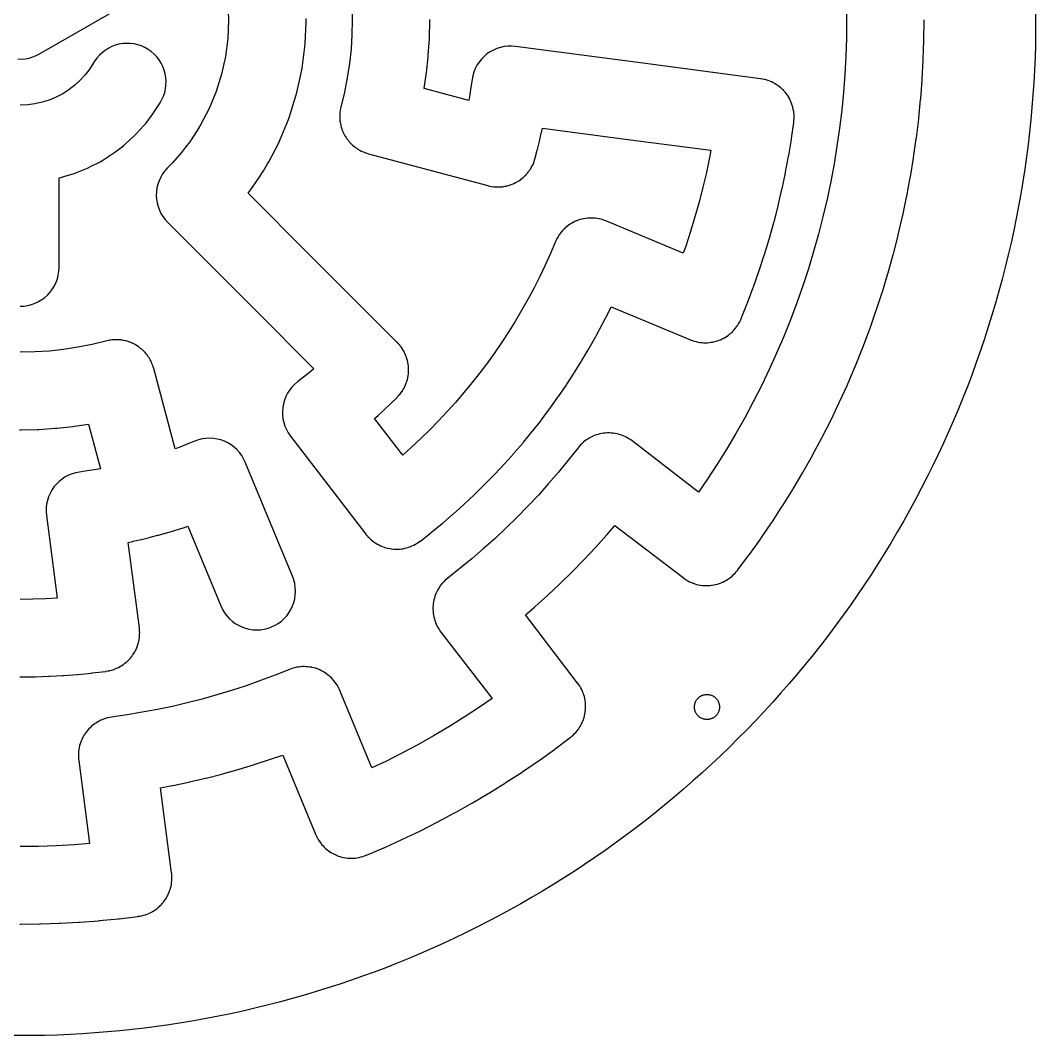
# Model space of a CAD drawing. Header units: millimetres. Extents: x -138 to 138, y -138 to 138.
# Drawn here: x 0 to 137.6, y -137.6 to 0 of the extents above; entities that cross this region are included whole.
import ezdxf

# ---------------------------------------------------------------- set-up
doc = ezdxf.new("R2010")
doc.units = ezdxf.units.MM
doc.layers.add('CUT', color=1, linetype='Continuous')

msp = doc.modelspace()

# ---------------------------------------------------------------- linework, layer by layer
at = {"layer": 'CUT'}
for points in [[(-0.34, -5.24), (0.17, -5.25), (0.69, -5.21), (1.19, -5.11), (1.69, -4.97), (2.17, -4.78), (2.62, -4.55), (17.12, 3.82)], [(137.56, 1.69), (137.57, 0), (137.56, -1.69), (137.56, -1.69), (137.53, -3.38), (137.48, -5.06), (137.41, -6.75), (137.31, -8.44), (137.2, -10.12), (137.07, -11.8), (136.91, -13.48), (136.74, -15.16), (136.54, -16.84), (136.32, -18.51), (136.08, -20.19), (135.83, -21.85), (135.55, -23.52), (135.25, -25.18), (134.93, -26.84), (134.59, -28.49), (134.23, -30.14), (133.85, -31.79), (133.45, -33.43), (133.03, -35.06), (132.59, -36.69), (132.13, -38.32), (131.65, -39.94), (131.15, -41.55), (130.63, -43.15), (130.09, -44.75), (129.53, -46.35), (128.95, -47.93), (128.36, -49.51), (127.74, -51.08), (127.1, -52.65), (126.45, -54.2), (125.77, -55.75), (125.08, -57.29), (124.37, -58.82), (123.63, -60.34), (122.88, -61.85), (122.12, -63.36), (121.33, -64.85), (120.52, -66.34), (119.7, -67.81), (118.86, -69.27), (118, -70.73), (117.12, -72.17), (116.23, -73.6), (115.32, -75.02), (114.39, -76.43), (113.44, -77.83), (112.48, -79.22), (111.5, -80.59), (110.5, -81.95), (109.49, -83.3), (108.46, -84.64), (107.41, -85.96), (106.35, -87.28), (105.27, -88.57), (104.17, -89.86), (103.06, -91.13), (101.94, -92.39), (100.79, -93.63), (99.64, -94.86), (98.47, -96.08), (97.28, -97.28), (96.08, -98.47), (94.86, -99.64), (93.63, -100.79), (92.39, -101.94), (91.13, -103.06), (89.86, -104.17), (88.57, -105.27), (87.28, -106.35), (85.96, -107.41), (84.64, -108.46), (83.3, -109.49), (81.95, -110.5), (80.59, -111.5), (79.22, -112.48), (77.83, -113.44), (76.43, -114.39), (75.02, -115.32), (73.6, -116.23), (72.17, -117.12), (70.73, -118), (69.27, -118.86), (67.81, -119.7), (66.34, -120.52), (64.85, -121.33), (63.36, -122.12), (61.85, -122.88), (60.34, -123.63), (58.82, -124.37), (57.29, -125.08), (55.75, -125.77), (54.2, -126.45), (52.65, -127.1), (51.08, -127.74), (49.51, -128.36), (47.93, -128.95), (46.35, -129.53), (44.75, -130.09), (43.15, -130.63), (41.55, -131.15), (39.94, -131.65), (38.32, -132.13), (36.69, -132.59), (35.06, -133.03), (33.43, -133.45), (31.79, -133.85), (30.14, -134.23), (28.49, -134.59), (26.84, -134.93), (25.18, -135.25), (23.52, -135.55), (21.85, -135.83), (20.19, -136.08), (18.51, -136.32), (16.84, -136.54), (15.16, -136.74), (13.48, -136.91), (11.8, -137.07), (10.12, -137.2), (8.44, -137.31), (6.75, -137.41), (5.06, -137.48), (3.38, -137.53), (1.69, -137.56), (0, -137.57), (-1.69, -137.56)], [(111.93, 2.44), (111.95, 0), (111.93, -2.44), (111.85, -4.88), (111.71, -7.32), (111.53, -9.76), (111.29, -12.19), (110.99, -14.61), (110.65, -17.03), (110.25, -19.44), (109.8, -21.84), (109.3, -24.23), (108.74, -26.61), (108.14, -28.98), (107.48, -31.33), (106.77, -33.66), (106.01, -35.99), (105.2, -38.29), (104.34, -40.58), (103.43, -42.84), (102.47, -45.09), (101.46, -47.31), (100.41, -49.52), (99.3, -51.69), (98.15, -53.85), (96.95, -55.98), (95.71, -58.08), (94.42, -60.15), (93.08, -62.2), (91.91, -63.91), (82.9, -56.99), (82.71, -56.86), (82.52, -56.73), (82.5, -56.71), (82.47, -56.7), (82.27, -56.59), (82.07, -56.47), (82.05, -56.46), (82.02, -56.45), (81.81, -56.36), (81.6, -56.26), (81.58, -56.25), (81.55, -56.24), (81.33, -56.17), (81.11, -56.1), (81.09, -56.09), (81.06, -56.08), (80.83, -56.04), (80.61, -55.99), (80.58, -55.98), (80.55, -55.98), (80.33, -55.95), (80.1, -55.92), (80.07, -55.92), (80.04, -55.92), (79.81, -55.91), (79.58, -55.91), (79.56, -55.91), (79.53, -55.91), (79.3, -55.93), (79.07, -55.94), (79.04, -55.95), (79.01, -55.95), (78.79, -55.99), (78.56, -56.03), (78.54, -56.04), (78.51, -56.04), (78.29, -56.11), (78.07, -56.17), (78.04, -56.18), (78.01, -56.18), (77.8, -56.27), (77.59, -56.35), (77.56, -56.36), (77.53, -56.37), (77.33, -56.48), (77.12, -56.58), (77.1, -56.6), (77.07, -56.61), (76.88, -56.73), (76.69, -56.85), (76.67, -56.87), (76.64, -56.89), (76.46, -57.03), (76.28, -57.17), (76.26, -57.19), (76.24, -57.21), (76.07, -57.37), (75.91, -57.53), (75.89, -57.55), (75.87, -57.57), (75.72, -57.74), (75.57, -57.91), (74.25, -59.59), (72.93, -61.2), (71.58, -62.78), (70.2, -64.32), (68.78, -65.84), (67.32, -67.32), (65.84, -68.78), (64.32, -70.2), (62.78, -71.58), (61.2, -72.93), (59.59, -74.25), (57.91, -75.57), (57.74, -75.72), (57.57, -75.87), (57.55, -75.89), (57.53, -75.91), (57.37, -76.07), (57.21, -76.24), (57.19, -76.26), (57.17, -76.28), (57.03, -76.46), (56.89, -76.64), (56.87, -76.67), (56.85, -76.69), (56.73, -76.88), (56.61, -77.07), (56.6, -77.1), (56.58, -77.12), (56.48, -77.33), (56.37, -77.53), (56.36, -77.56), (56.35, -77.59), (56.27, -77.8), (56.18, -78.01), (56.18, -78.04), (56.17, -78.07), (56.11, -78.29), (56.04, -78.51), (56.04, -78.54), (56.03, -78.56), (55.99, -78.79), (55.95, -79.01), (55.95, -79.04), (55.94, -79.07), (55.93, -79.3), (55.91, -79.53), (55.91, -79.56), (55.91, -79.58), (55.91, -79.81), (55.92, -80.04), (55.92, -80.07), (55.92, -80.1), (55.95, -80.33), (55.98, -80.55), (55.98, -80.58), (55.99, -80.61), (56.04, -80.83), (56.08, -81.06), (56.09, -81.09), (56.1, -81.11), (56.17, -81.33), (56.24, -81.55), (56.25, -81.58), (56.26, -81.6), (56.36, -81.81), (56.45, -82.02), (56.46, -82.05), (56.47, -82.07), (56.59, -82.27), (56.7, -82.47), (56.71, -82.5), (56.73, -82.52), (56.86, -82.71), (56.99, -82.9), (63.91, -91.91), (62.2, -93.08), (60.15, -94.42), (58.08, -95.71), (55.98, -96.95), (53.85, -98.15), (51.69, -99.3), (49.52, -100.41), (47.64, -101.3), (43.29, -90.8), (43.2, -90.6), (43.1, -90.39), (43.09, -90.36), (43.07, -90.34), (42.96, -90.14), (42.84, -89.94), (42.82, -89.92), (42.81, -89.9), (42.67, -89.71), (42.54, -89.53), (42.52, -89.5), (42.5, -89.48), (42.35, -89.31), (42.2, -89.14), (42.18, -89.12), (42.16, -89.1), (41.99, -88.95), (41.82, -88.79), (41.8, -88.77), (41.77, -88.75), (41.59, -88.62), (41.41, -88.48), (41.38, -88.46), (41.36, -88.45), (41.16, -88.33), (40.97, -88.21), (40.94, -88.2), (40.92, -88.18), (40.71, -88.08), (40.51, -87.98), (40.48, -87.97), (40.45, -87.96), (40.24, -87.88), (40.02, -87.8), (39.99, -87.8), (39.97, -87.79), (39.75, -87.73), (39.52, -87.67), (39.5, -87.67), (39.47, -87.66), (39.24, -87.63), (39.02, -87.59), (38.99, -87.59), (38.96, -87.59), (38.73, -87.58), (38.5, -87.56), (38.47, -87.56), (38.44, -87.56), (38.22, -87.57), (37.99, -87.58), (37.96, -87.59), (37.93, -87.59), (37.7, -87.62), (37.48, -87.65), (37.45, -87.66), (37.42, -87.66), (37.2, -87.72), (36.97, -87.77), (36.95, -87.78), (36.92, -87.79), (36.7, -87.87), (36.49, -87.94), (34.51, -88.74), (32.56, -89.47), (30.6, -90.16), (28.63, -90.8), (26.64, -91.41), (24.64, -91.96), (22.63, -92.48), (20.61, -92.95), (18.57, -93.38), (16.53, -93.76), (14.48, -94.1), (12.37, -94.4), (12.15, -94.45), (11.92, -94.49), (11.89, -94.49), (11.86, -94.5), (11.65, -94.57), (11.42, -94.63), (11.4, -94.64), (11.37, -94.65), (11.16, -94.73), (10.95, -94.82), (10.92, -94.83), (10.89, -94.84), (10.69, -94.95), (10.49, -95.05), (10.46, -95.07), (10.44, -95.08), (10.25, -95.21), (10.05, -95.33), (10.03, -95.35), (10.01, -95.37), (9.83, -95.51), (9.65, -95.65), (9.63, -95.67), (9.61, -95.69), (9.45, -95.85), (9.28, -96.01), (9.26, -96.03), (9.24, -96.05), (9.1, -96.23), (8.95, -96.4), (8.93, -96.43), (8.91, -96.45), (8.78, -96.64), (8.65, -96.83), (8.64, -96.85), (8.62, -96.88), (8.52, -97.08), (8.4, -97.28), (8.39, -97.3), (8.38, -97.33), (8.29, -97.54), (8.2, -97.75), (8.19, -97.78), (8.18, -97.8), (8.11, -98.02), (8.04, -98.24), (8.04, -98.27), (8.03, -98.3), (7.98, -98.52), (7.93, -98.74), (7.93, -98.77), (7.92, -98.8), (7.9, -99.03), (7.87, -99.26), (7.87, -99.28), (7.87, -99.31), (7.87, -99.54), (7.87, -99.77), (7.87, -99.8), (7.87, -99.83), (7.89, -100.06), (7.91, -100.28), (9.39, -111.55), (7.32, -111.71), (4.88, -111.85), (2.44, -111.93), (0, -111.95)], [(28.12, 2.46), (28.23, 0), (28.12, -2.46), (27.8, -4.9), (27.27, -7.31), (26.53, -9.66), (25.59, -11.93), (24.42, -14.18), (23.98, -14.91), (23.48, -15.69), (22.95, -16.45), (22.4, -17.19), (21.83, -17.91), (21.23, -18.62), (20.61, -19.3), (19.91, -20.03), (19.57, -20.41), (19.27, -20.82), (19.02, -21.27), (18.8, -21.73), (18.64, -22.21), (18.52, -22.71), (18.45, -23.21), (18.43, -23.72), (18.46, -24.23), (18.54, -24.73), (18.66, -25.23), (18.84, -25.71), (19.06, -26.17), (19.32, -26.6), (19.62, -27.01), (19.97, -27.39), (31.81, -39.23), (39.77, -47.2), (39.16, -47.71), (38.37, -48.35), (37.54, -48.99), (37.15, -49.33), (36.8, -49.7), (36.48, -50.1), (36.21, -50.54), (35.98, -50.99), (35.79, -51.47), (35.65, -51.96), (35.56, -52.47), (35.52, -52.98), (35.53, -53.49), (35.59, -54), (35.7, -54.5), (35.86, -54.99), (36.06, -55.46), (36.31, -55.91), (36.61, -56.33), (46.8, -69.61), (46.82, -69.63), (46.83, -69.66), (46.98, -69.83), (47.13, -70.01), (47.15, -70.02), (47.17, -70.05), (47.34, -70.2), (47.5, -70.36), (47.52, -70.38), (47.54, -70.4), (47.73, -70.54), (47.9, -70.68), (47.93, -70.7), (47.95, -70.72), (48.15, -70.84), (48.34, -70.96), (48.36, -70.98), (48.39, -70.99), (48.59, -71.09), (48.8, -71.2), (48.82, -71.21), (48.85, -71.22), (49.06, -71.3), (49.28, -71.39), (49.3, -71.4), (49.33, -71.41), (49.55, -71.47), (49.77, -71.53), (49.8, -71.53), (49.83, -71.54), (50.05, -71.58), (50.28, -71.62), (50.31, -71.62), (50.33, -71.63), (50.56, -71.64), (50.79, -71.66), (50.82, -71.66), (50.85, -71.66), (51.08, -71.66), (51.31, -71.65), (51.33, -71.65), (51.36, -71.65), (51.59, -71.62), (51.82, -71.6), (51.85, -71.59), (51.87, -71.59), (52.1, -71.54), (52.32, -71.49), (52.35, -71.48), (52.38, -71.47), (52.59, -71.4), (52.81, -71.33), (52.84, -71.32), (52.87, -71.31), (53.07, -71.22), (53.28, -71.12), (53.31, -71.11), (53.34, -71.1), (53.54, -70.99), (53.74, -70.87), (53.76, -70.86), (53.78, -70.84), (53.97, -70.71), (54.16, -70.58), (54.18, -70.56), (54.2, -70.55), (55.64, -69.42), (55.73, -69.35), (57.14, -68.19), (57.23, -68.11), (58.62, -66.93), (58.7, -66.85), (60.06, -65.63), (60.15, -65.55), (61.48, -64.31), (61.56, -64.23), (62.87, -62.95), (62.95, -62.87), (64.23, -61.56), (64.31, -61.48), (65.55, -60.15), (65.63, -60.06), (66.85, -58.7), (66.93, -58.62), (68.11, -57.23), (68.19, -57.14), (69.35, -55.73), (69.42, -55.64), (70.55, -54.2), (70.58, -54.16), (70.62, -54.11), (71.71, -52.65), (71.78, -52.56), (72.84, -51.08), (72.91, -50.98), (73.94, -49.47), (74, -49.38), (75, -47.85), (75.06, -47.75), (76.03, -46.2), (76.09, -46.1), (77.02, -44.53), (77.07, -44.43), (77.97, -42.84), (78.03, -42.74), (78.89, -41.13), (78.94, -41.03), (79.77, -39.4), (79.82, -39.3), (80.04, -38.84), (90.8, -43.29), (90.83, -43.3), (90.86, -43.32), (91.07, -43.39), (91.29, -43.47), (91.32, -43.47), (91.34, -43.48), (91.57, -43.54), (91.79, -43.59), (91.82, -43.6), (91.84, -43.6), (92.07, -43.64), (92.3, -43.67), (92.33, -43.67), (92.35, -43.67), (92.58, -43.68), (92.81, -43.69), (92.84, -43.69), (92.87, -43.69), (93.1, -43.68), (93.33, -43.67), (93.35, -43.66), (93.38, -43.66), (93.61, -43.63), (93.84, -43.59), (93.86, -43.59), (93.89, -43.58), (94.11, -43.52), (94.34, -43.47), (94.36, -43.46), (94.39, -43.45), (94.61, -43.37), (94.82, -43.29), (94.85, -43.28), (94.87, -43.27), (95.08, -43.17), (95.29, -43.07), (95.31, -43.06), (95.34, -43.05), (95.53, -42.93), (95.73, -42.81), (95.75, -42.79), (95.78, -42.78), (95.96, -42.64), (96.14, -42.5), (96.16, -42.48), (96.19, -42.47), (96.35, -42.31), (96.52, -42.16), (96.54, -42.14), (96.56, -42.12), (96.72, -41.94), (96.87, -41.77), (96.89, -41.75), (96.91, -41.73), (97.04, -41.54), (97.18, -41.36), (97.19, -41.34), (97.21, -41.31), (97.32, -41.12), (97.44, -40.92), (97.45, -40.89), (97.47, -40.87), (97.56, -40.66), (97.66, -40.45), (97.67, -40.43), (97.68, -40.4), (98.5, -38.37), (98.54, -38.26), (99.31, -36.21), (99.35, -36.1), (100.08, -34.03), (100.12, -33.92), (100.8, -31.84), (100.83, -31.73), (101.47, -29.64), (101.5, -29.53), (102.09, -27.41), (102.12, -27.3), (102.67, -25.18), (102.69, -25.07), (103.19, -22.94), (103.22, -22.82), (103.67, -20.68), (103.69, -20.57), (104.09, -18.41), (104.11, -18.3), (104.47, -16.14), (104.49, -16.02), (104.8, -13.85), (104.8, -13.83), (104.8, -13.8), (104.82, -13.57), (104.84, -13.34), (104.84, -13.31), (104.85, -13.28), (104.84, -13.06), (104.84, -12.83), (104.84, -12.8), (104.84, -12.77), (104.81, -12.54), (104.79, -12.31), (104.78, -12.29), (104.78, -12.26), (104.73, -12.03), (104.69, -11.81), (104.68, -11.78), (104.67, -11.75), (104.6, -11.54), (104.53, -11.32), (104.52, -11.29), (104.51, -11.26), (104.42, -11.05), (104.33, -10.84), (104.32, -10.82), (104.31, -10.79), (104.2, -10.59), (104.09, -10.39), (104.07, -10.37), (104.06, -10.34), (103.93, -10.15), (103.8, -9.96), (103.78, -9.94), (103.76, -9.92), (103.62, -9.74), (103.47, -9.57), (103.45, -9.55), (103.43, -9.52), (103.27, -9.36), (103.1, -9.2), (103.08, -9.19), (103.06, -9.17), (102.88, -9.02), (102.7, -8.88), (102.68, -8.86), (102.66, -8.85), (102.47, -8.72), (102.27, -8.59), (102.25, -8.58), (102.22, -8.57), (102.02, -8.46), (101.82, -8.35), (101.79, -8.34), (101.77, -8.33), (101.55, -8.25), (101.34, -8.16), (101.31, -8.15), (101.29, -8.14), (101.07, -8.08), (100.85, -8.01), (100.82, -8.01), (100.79, -8), (100.57, -7.96), (100.34, -7.92), (100.31, -7.91), (100.28, -7.91), (83.68, -5.72), (67.08, -3.54), (66.57, -3.49), (66.06, -3.5), (65.55, -3.56), (65.05, -3.67), (64.56, -3.82), (64.09, -4.03), (63.64, -4.27), (63.22, -4.56), (62.83, -4.89), (62.47, -5.26), (62.15, -5.66), (61.87, -6.09), (61.63, -6.54), (61.44, -7.02), (61.3, -7.51), (61.2, -8.01), (61.05, -9.06), (60.9, -10.05), (60.76, -10.85), (54.7, -9.22), (54.99, -7.35), (55.02, -7.13), (55.26, -4.95), (55.28, -4.72), (55.42, -2.53), (55.43, -2.31), (55.48, -0.11), (55.48, 0.11)], [(44.94, 1.96), (44.98, 0), (44.94, -1.96), (44.81, -3.92), (44.59, -5.87), (44.29, -7.81), (43.91, -9.74), (43.42, -11.75), (43.38, -11.95), (43.34, -12.15), (43.33, -12.2), (43.32, -12.26), (43.3, -12.46), (43.28, -12.66), (43.28, -12.71), (43.27, -12.77), (43.27, -12.97), (43.27, -13.17), (43.28, -13.23), (43.28, -13.29), (43.3, -13.49), (43.31, -13.69), (43.32, -13.74), (43.33, -13.8), (43.37, -14), (43.41, -14.19), (43.42, -14.25), (43.43, -14.3), (43.49, -14.5), (43.55, -14.69), (43.57, -14.74), (43.58, -14.8), (43.66, -14.98), (43.74, -15.17), (43.76, -15.22), (43.78, -15.27), (43.88, -15.45), (43.97, -15.63), (44, -15.67), (44.03, -15.72), (44.14, -15.89), (44.25, -16.06), (44.29, -16.1), (44.32, -16.15), (44.45, -16.3), (44.57, -16.46), (44.61, -16.5), (44.65, -16.55), (44.79, -16.69), (44.93, -16.83), (44.97, -16.87), (45.01, -16.91), (45.17, -17.04), (45.32, -17.17), (45.37, -17.2), (45.41, -17.23), (45.58, -17.34), (45.75, -17.46), (45.8, -17.49), (45.84, -17.52), (46.02, -17.61), (46.2, -17.71), (46.25, -17.73), (46.3, -17.76), (46.48, -17.83), (46.67, -17.91), (46.72, -17.93), (46.78, -17.95), (46.97, -18.01), (47.16, -18.07), (63.33, -22.4), (63.35, -22.41), (63.37, -22.42), (63.6, -22.46), (63.84, -22.51), (63.86, -22.52), (63.88, -22.52), (64.11, -22.55), (64.35, -22.57), (64.37, -22.57), (64.39, -22.58), (64.63, -22.58), (64.86, -22.58), (64.88, -22.58), (64.91, -22.58), (65.14, -22.56), (65.38, -22.54), (65.4, -22.54), (65.42, -22.53), (65.65, -22.49), (65.88, -22.45), (65.9, -22.44), (65.92, -22.44), (66.15, -22.37), (66.38, -22.31), (66.4, -22.3), (66.42, -22.29), (66.64, -22.2), (66.86, -22.12), (66.88, -22.11), (66.9, -22.1), (67.11, -21.99), (67.32, -21.88), (67.33, -21.87), (67.35, -21.86), (67.55, -21.73), (67.75, -21.6), (67.77, -21.59), (67.78, -21.58), (67.97, -21.43), (68.15, -21.28), (68.17, -21.27), (68.18, -21.25), (68.35, -21.09), (68.52, -20.92), (68.54, -20.91), (68.55, -20.89), (68.7, -20.71), (68.86, -20.53), (68.87, -20.51), (68.88, -20.5), (69.01, -20.3), (69.15, -20.11), (69.16, -20.09), (69.17, -20.07), (69.28, -19.86), (69.4, -19.66), (69.41, -19.64), (69.42, -19.62), (69.51, -19.4), (69.6, -19.18), (69.61, -19.16), (69.62, -19.14), (69.69, -18.92), (69.76, -18.69), (69.77, -18.67), (69.77, -18.65), (70.05, -17.59), (70.07, -17.51), (70.33, -16.44), (70.35, -16.36), (70.59, -15.29), (70.6, -15.21), (70.73, -14.61), (82.31, -16.13), (93.56, -17.61), (93.38, -18.57), (92.95, -20.61), (92.48, -22.63), (91.96, -24.64), (91.41, -26.64), (90.8, -28.63), (90.16, -30.6), (89.83, -31.53), (79.35, -27.19), (79.14, -27.11), (78.92, -27.03), (78.89, -27.02), (78.87, -27.01), (78.65, -26.96), (78.42, -26.9), (78.4, -26.89), (78.37, -26.89), (78.14, -26.85), (77.91, -26.82), (77.89, -26.82), (77.86, -26.81), (77.63, -26.8), (77.4, -26.79), (77.37, -26.79), (77.34, -26.79), (77.11, -26.8), (76.89, -26.81), (76.86, -26.81), (76.83, -26.81), (76.6, -26.85), (76.38, -26.88), (76.35, -26.88), (76.32, -26.89), (76.1, -26.94), (75.87, -27), (75.85, -27.01), (75.82, -27.01), (75.6, -27.09), (75.39, -27.16), (75.36, -27.18), (75.33, -27.19), (75.13, -27.28), (74.92, -27.38), (74.89, -27.39), (74.87, -27.41), (74.67, -27.52), (74.47, -27.64), (74.45, -27.66), (74.43, -27.67), (74.24, -27.81), (74.06, -27.94), (74.04, -27.96), (74.01, -27.98), (73.84, -28.13), (73.67, -28.28), (73.65, -28.31), (73.63, -28.32), (73.48, -28.49), (73.32, -28.66), (73.3, -28.68), (73.28, -28.71), (73.15, -28.89), (73.01, -29.07), (73, -29.1), (72.98, -29.12), (72.86, -29.32), (72.74, -29.51), (72.73, -29.54), (72.71, -29.56), (72.62, -29.77), (72.52, -29.97), (71.82, -31.6), (71.11, -33.16), (70.37, -34.7), (69.6, -36.23), (68.79, -37.74), (67.95, -39.23), (67.08, -40.71), (66.18, -42.16), (65.24, -43.59), (64.28, -45.01), (63.28, -46.4), (62.25, -47.77), (61.19, -49.11), (60.11, -50.44), (58.99, -51.74), (57.85, -53.01), (56.68, -54.26), (55.48, -55.48), (54.26, -56.68), (53.01, -57.85), (51.82, -58.91), (48.01, -53.95), (48.47, -53.54), (48.53, -53.48), (49.34, -52.74), (49.4, -52.68), (50.2, -51.93), (50.26, -51.87), (51.04, -51.1), (51.05, -51.08), (51.07, -51.07), (51.23, -50.89), (51.39, -50.72), (51.4, -50.7), (51.42, -50.69), (51.56, -50.5), (51.7, -50.31), (51.71, -50.29), (51.72, -50.27), (51.84, -50.07), (51.97, -49.87), (51.98, -49.85), (51.99, -49.83), (52.09, -49.62), (52.19, -49.41), (52.2, -49.39), (52.21, -49.37), (52.29, -49.14), (52.37, -48.92), (52.37, -48.9), (52.38, -48.88), (52.44, -48.65), (52.5, -48.42), (52.5, -48.4), (52.51, -48.38), (52.54, -48.15), (52.58, -47.91), (52.58, -47.89), (52.58, -47.87), (52.59, -47.64), (52.61, -47.4), (52.61, -47.38), (52.61, -47.36), (52.6, -47.12), (52.59, -46.88), (52.58, -46.86), (52.58, -46.84), (52.55, -46.61), (52.51, -46.37), (52.51, -46.35), (52.51, -46.33), (52.45, -46.1), (52.39, -45.87), (52.39, -45.85), (52.38, -45.83), (52.3, -45.61), (52.22, -45.39), (52.21, -45.37), (52.21, -45.35), (52.11, -45.13), (52.01, -44.92), (52, -44.9), (51.99, -44.88), (51.87, -44.68), (51.75, -44.48), (51.73, -44.46), (51.72, -44.44), (51.58, -44.25), (51.44, -44.06), (51.43, -44.04), (51.42, -44.03), (51.26, -43.85), (51.1, -43.67), (51.08, -43.66), (51.07, -43.64), (39.23, -31.81), (39.23, -31.81), (30.85, -23.42), (31.44, -22.63), (31.54, -22.49), (32.16, -21.59), (32.26, -21.45), (32.85, -20.53), (32.94, -20.38), (33.5, -19.44), (33.58, -19.3), (33.66, -19.17), (35.01, -16.58), (35.2, -16.16), (36.32, -13.46), (36.47, -13.03), (37.35, -10.25), (37.47, -9.8), (38.1, -6.95), (38.18, -6.5), (38.56, -3.6), (38.6, -3.15), (38.73, -0.23), (38.73, 0.23)], [(-0.06, -122.45), (0.06, -122.45), (2.61, -122.42), (2.73, -122.42), (5.28, -122.34), (5.4, -122.33), (7.95, -122.19), (8.07, -122.19), (10.62, -121.99), (10.73, -121.98), (13.27, -121.73), (13.39, -121.72), (15.93, -121.41), (15.95, -121.41), (15.98, -121.4), (16.21, -121.36), (16.43, -121.32), (16.46, -121.32), (16.49, -121.31), (16.71, -121.25), (16.93, -121.19), (16.96, -121.18), (16.99, -121.17), (17.2, -121.09), (17.41, -121), (17.44, -120.99), (17.46, -120.98), (17.67, -120.88), (17.87, -120.77), (17.9, -120.76), (17.92, -120.75), (18.12, -120.62), (18.31, -120.5), (18.33, -120.48), (18.36, -120.47), (18.54, -120.32), (18.72, -120.18), (18.74, -120.16), (18.76, -120.15), (18.92, -119.99), (19.09, -119.83), (19.11, -119.81), (19.13, -119.79), (19.28, -119.61), (19.43, -119.44), (19.44, -119.42), (19.46, -119.4), (19.59, -119.21), (19.73, -119.02), (19.74, -119), (19.76, -118.97), (19.87, -118.77), (19.98, -118.57), (19.99, -118.55), (20.01, -118.52), (20.1, -118.31), (20.19, -118.1), (20.2, -118.08), (20.21, -118.05), (20.28, -117.83), (20.35, -117.61), (20.36, -117.59), (20.37, -117.56), (20.42, -117.33), (20.47, -117.11), (20.47, -117.08), (20.48, -117.05), (20.5, -116.83), (20.53, -116.6), (20.53, -116.57), (20.54, -116.54), (20.54, -116.31), (20.55, -116.08), (20.54, -116.06), (20.55, -116.03), (20.53, -115.8), (20.51, -115.57), (20.51, -115.54), (20.5, -115.51), (18.99, -103.99), (20.57, -103.69), (20.68, -103.67), (22.82, -103.22), (22.94, -103.19), (25.07, -102.69), (25.18, -102.67), (27.3, -102.12), (27.41, -102.09), (29.53, -101.5), (29.64, -101.47), (31.73, -100.83), (31.84, -100.8), (33.92, -100.12), (34.03, -100.08), (35.55, -99.55), (40, -110.29), (40.01, -110.32), (40.02, -110.34), (40.12, -110.55), (40.22, -110.76), (40.24, -110.78), (40.25, -110.81), (40.37, -111), (40.49, -111.2), (40.5, -111.22), (40.52, -111.24), (40.66, -111.43), (40.79, -111.61), (40.81, -111.63), (40.83, -111.66), (40.99, -111.82), (41.14, -111.99), (41.16, -112.01), (41.18, -112.03), (41.35, -112.19), (41.52, -112.34), (41.54, -112.36), (41.57, -112.38), (41.75, -112.51), (41.93, -112.65), (41.96, -112.66), (41.98, -112.68), (42.18, -112.79), (42.38, -112.91), (42.4, -112.92), (42.43, -112.94), (42.64, -113.03), (42.84, -113.13), (42.87, -113.14), (42.9, -113.15), (43.11, -113.23), (43.33, -113.3), (43.36, -113.31), (43.38, -113.32), (43.6, -113.37), (43.83, -113.43), (43.86, -113.43), (43.88, -113.44), (44.11, -113.47), (44.34, -113.51), (44.37, -113.51), (44.39, -113.51), (44.62, -113.52), (44.85, -113.53), (44.88, -113.53), (44.91, -113.53), (45.14, -113.52), (45.37, -113.51), (45.39, -113.5), (45.42, -113.5), (45.65, -113.46), (45.88, -113.43), (45.9, -113.42), (45.93, -113.42), (46.15, -113.36), (46.38, -113.3), (46.4, -113.29), (46.43, -113.29), (46.64, -113.21), (46.86, -113.13), (46.89, -113.12), (46.91, -113.11), (49.26, -112.1), (49.37, -112.06), (51.7, -111), (51.8, -110.95), (54.11, -109.85), (54.21, -109.8), (56.49, -108.64), (56.59, -108.59), (58.85, -107.38), (58.95, -107.33), (61.18, -106.07), (61.28, -106.02), (63.48, -104.72), (63.57, -104.66), (65.75, -103.31), (65.84, -103.24), (67.98, -101.85), (68.08, -101.78), (70.19, -100.34), (70.28, -100.27), (72.36, -98.78), (72.45, -98.72), (74.5, -97.18), (74.52, -97.16), (74.54, -97.15), (74.72, -97), (74.89, -96.85), (74.92, -96.83), (74.94, -96.81), (75.1, -96.65), (75.26, -96.49), (75.28, -96.46), (75.3, -96.44), (75.44, -96.26), (75.58, -96.09), (75.6, -96.06), (75.62, -96.04), (75.74, -95.85), (75.87, -95.66), (75.88, -95.63), (75.89, -95.61), (76, -95.4), (76.11, -95.2), (76.12, -95.17), (76.13, -95.15), (76.21, -94.94), (76.3, -94.72), (76.31, -94.7), (76.32, -94.67), (76.38, -94.45), (76.45, -94.23), (76.45, -94.2), (76.46, -94.17), (76.5, -93.95), (76.55, -93.72), (76.55, -93.7), (76.55, -93.67), (76.57, -93.44), (76.59, -93.21), (76.59, -93.18), (76.6, -93.15), (76.59, -92.93), (76.59, -92.7), (76.59, -92.67), (76.59, -92.64), (76.56, -92.41), (76.54, -92.18), (76.53, -92.16), (76.53, -92.13), (76.48, -91.9), (76.43, -91.68), (76.43, -91.65), (76.42, -91.62), (76.35, -91.41), (76.28, -91.19), (76.27, -91.16), (76.26, -91.13), (76.17, -90.92), (76.08, -90.71), (76.07, -90.69), (76.06, -90.66), (75.95, -90.46), (75.84, -90.26), (75.82, -90.24), (75.81, -90.21), (75.68, -90.02), (75.55, -89.83), (75.53, -89.81), (75.51, -89.79), (68.43, -80.56), (69.66, -79.51), (69.74, -79.44), (71.37, -77.98), (71.46, -77.9), (73.06, -76.4), (73.14, -76.32), (74.71, -74.79), (74.79, -74.71), (76.32, -73.14), (76.4, -73.06), (77.9, -71.46), (77.98, -71.37), (79.44, -69.74), (79.51, -69.66), (80.56, -68.43), (89.79, -75.51), (89.81, -75.53), (89.83, -75.55), (90.02, -75.68), (90.21, -75.81), (90.24, -75.82), (90.26, -75.84), (90.46, -75.95), (90.66, -76.06), (90.69, -76.07), (90.71, -76.08), (90.92, -76.17), (91.13, -76.26), (91.16, -76.27), (91.19, -76.28), (91.41, -76.35), (91.62, -76.42), (91.65, -76.43), (91.68, -76.43), (91.9, -76.48), (92.13, -76.53), (92.16, -76.53), (92.18, -76.54), (92.41, -76.56), (92.64, -76.59), (92.67, -76.59), (92.7, -76.59), (92.93, -76.59), (93.15, -76.6), (93.18, -76.59), (93.21, -76.59), (93.44, -76.57), (93.67, -76.55), (93.7, -76.55), (93.72, -76.55), (93.95, -76.5), (94.17, -76.46), (94.2, -76.45), (94.23, -76.45), (94.45, -76.38), (94.67, -76.32), (94.7, -76.31), (94.72, -76.3), (94.94, -76.21), (95.15, -76.13), (95.17, -76.12), (95.2, -76.11), (95.4, -76), (95.61, -75.89), (95.63, -75.88), (95.66, -75.87), (95.85, -75.74), (96.04, -75.62), (96.06, -75.6), (96.09, -75.58), (96.26, -75.44), (96.44, -75.3), (96.46, -75.28), (96.49, -75.26), (96.65, -75.1), (96.81, -74.94), (96.83, -74.92), (96.85, -74.89), (97, -74.72), (97.15, -74.54), (97.16, -74.52), (97.18, -74.5), (98.72, -72.45), (98.78, -72.36), (100.27, -70.28), (100.34, -70.19), (101.78, -68.08), (101.85, -67.98), (103.24, -65.84), (103.31, -65.75), (104.66, -63.57), (104.72, -63.48), (106.02, -61.28), (106.07, -61.18), (107.33, -58.95), (107.38, -58.85), (108.59, -56.59), (108.64, -56.49), (109.8, -54.21), (109.85, -54.11), (110.95, -51.8), (111, -51.7), (112.06, -49.37), (112.1, -49.26), (113.11, -46.91), (113.13, -46.86), (113.15, -46.81), (114.11, -44.43), (114.15, -44.33), (115.05, -41.93), (115.09, -41.83), (115.93, -39.42), (115.97, -39.31), (116.77, -36.88), (116.8, -36.77), (117.54, -34.32), (117.58, -34.21), (118.26, -31.75), (118.29, -31.64), (118.93, -29.16), (118.96, -29.05), (119.54, -26.56), (119.56, -26.45), (120.09, -23.95), (120.11, -23.83), (120.58, -21.32), (120.6, -21.21), (121.02, -18.68), (121.04, -18.57), (121.4, -16.04), (121.4, -15.98), (121.41, -15.93), (121.72, -13.39), (121.73, -13.27), (121.98, -10.73), (121.99, -10.62), (122.19, -8.07), (122.19, -7.95), (122.33, -5.4), (122.34, -5.28), (122.42, -2.73), (122.42, -2.61), (122.45, -0.06), (122.45, 0.06)], [(0, -38.74), (0.51, -38.71), (1.02, -38.64), (1.52, -38.51), (2.01, -38.34), (2.47, -38.12), (2.92, -37.85), (3.33, -37.54), (3.71, -37.2), (4.06, -36.82), (4.37, -36.4), (4.63, -35.96), (4.85, -35.5), (5.02, -35.01), (5.15, -34.51), (5.22, -34), (5.25, -33.49), (5.25, -21.35), (5.47, -21.3), (5.91, -21.18), (7.31, -20.74), (7.74, -20.58), (9.09, -20.02), (9.5, -19.83), (10.8, -19.16), (11.19, -18.93), (12.42, -18.14), (12.8, -17.88), (13.96, -16.99), (14.31, -16.7), (15.39, -15.71), (15.71, -15.39), (16.7, -14.31), (16.99, -13.96), (17.88, -12.8), (18.14, -12.42), (18.93, -11.19), (19.18, -10.74), (19.39, -10.27), (19.56, -9.79), (19.67, -9.28), (19.73, -8.77), (19.75, -8.26), (19.71, -7.74), (19.63, -7.24), (19.49, -6.74), (19.31, -6.26), (19.07, -5.8), (18.8, -5.36), (18.48, -4.95), (18.13, -4.58), (17.74, -4.24), (17.32, -3.94), (16.87, -3.69), (16.4, -3.48), (15.91, -3.32), (15.41, -3.2), (14.9, -3.14), (14.39, -3.12), (13.87, -3.16), (13.36, -3.25), (12.87, -3.38), (12.39, -3.57), (11.92, -3.8), (11.49, -4.07), (11.08, -4.39), (10.71, -4.74), (10.37, -5.13), (10.07, -5.55), (9.41, -6.59), (8.8, -7.38), (8.12, -8.12), (7.38, -8.8), (6.59, -9.41), (5.74, -9.95), (4.86, -10.41), (3.93, -10.8), (2.97, -11.1), (1.99, -11.31), (1, -11.44), (0, -11.49)], [(-0.06, -88.97), (0.06, -88.97), (1.88, -88.95), (2, -88.94), (3.82, -88.88), (3.94, -88.88), (5.76, -88.78), (5.88, -88.77), (7.7, -88.63), (7.81, -88.62), (9.63, -88.44), (9.74, -88.43), (11.56, -88.21), (11.58, -88.21), (11.61, -88.2), (11.84, -88.16), (12.06, -88.13), (12.09, -88.12), (12.12, -88.11), (12.34, -88.05), (12.56, -87.99), (12.59, -87.98), (12.61, -87.97), (12.83, -87.89), (13.04, -87.8), (13.07, -87.79), (13.09, -87.78), (13.3, -87.68), (13.5, -87.57), (13.53, -87.56), (13.55, -87.55), (13.74, -87.42), (13.94, -87.3), (13.96, -87.28), (13.99, -87.27), (14.16, -87.12), (14.35, -86.98), (14.37, -86.96), (14.39, -86.95), (14.55, -86.79), (14.72, -86.63), (14.74, -86.61), (14.76, -86.59), (14.91, -86.41), (15.06, -86.24), (15.07, -86.22), (15.09, -86.2), (15.22, -86.01), (15.35, -85.82), (15.37, -85.8), (15.39, -85.77), (15.5, -85.57), (15.61, -85.37), (15.62, -85.35), (15.64, -85.32), (15.73, -85.11), (15.82, -84.9), (15.83, -84.88), (15.84, -84.85), (15.91, -84.63), (15.98, -84.41), (15.99, -84.39), (16, -84.36), (16.05, -84.13), (16.1, -83.91), (16.1, -83.88), (16.11, -83.85), (16.13, -83.63), (16.16, -83.4), (16.16, -83.37), (16.17, -83.34), (16.17, -83.11), (16.18, -82.89), (16.17, -82.86), (16.17, -82.83), (16.16, -82.6), (16.14, -82.37), (16.13, -82.34), (16.13, -82.31), (14.61, -70.73), (15.21, -70.6), (15.29, -70.59), (16.36, -70.35), (16.44, -70.33), (17.51, -70.07), (17.59, -70.05), (18.65, -69.77), (18.67, -69.77), (18.69, -69.76), (18.71, -69.76), (18.73, -69.75), (19.79, -69.46), (19.87, -69.43), (20.92, -69.13), (21.01, -69.1), (22.05, -68.77), (22.13, -68.75), (22.71, -68.56), (27.19, -79.35), (27.41, -79.82), (27.67, -80.26), (27.98, -80.67), (28.32, -81.06), (28.71, -81.4), (29.12, -81.71), (29.56, -81.97), (30.03, -82.19), (30.51, -82.37), (31.01, -82.49), (31.52, -82.57), (32.04, -82.59), (32.55, -82.57), (33.06, -82.49), (33.56, -82.37), (34.05, -82.19), (34.51, -81.97), (34.95, -81.71), (35.37, -81.4), (35.75, -81.06), (36.09, -80.67), (36.4, -80.26), (36.67, -79.82), (36.89, -79.35), (37.06, -78.87), (37.19, -78.37), (37.26, -77.86), (37.29, -77.34), (37.26, -76.83), (37.19, -76.32), (37.06, -75.82), (36.89, -75.33), (30.48, -59.87), (30.26, -59.4), (30, -58.96), (29.69, -58.55), (29.35, -58.17), (28.97, -57.82), (28.56, -57.52), (28.12, -57.25), (27.66, -57.03), (27.18, -56.86), (26.68, -56.73), (26.17, -56.65), (25.66, -56.62), (25.15, -56.65), (24.64, -56.72), (24.14, -56.84), (23.66, -57.01), (22.68, -57.4), (21.74, -57.77), (20.99, -58.04), (18.07, -47.16), (18.01, -46.97), (17.95, -46.78), (17.93, -46.72), (17.91, -46.67), (17.83, -46.48), (17.76, -46.3), (17.73, -46.25), (17.71, -46.2), (17.61, -46.02), (17.52, -45.84), (17.49, -45.8), (17.46, -45.75), (17.34, -45.58), (17.23, -45.41), (17.2, -45.37), (17.17, -45.32), (17.04, -45.17), (16.91, -45.01), (16.87, -44.97), (16.83, -44.93), (16.69, -44.79), (16.55, -44.65), (16.5, -44.61), (16.46, -44.57), (16.3, -44.45), (16.15, -44.32), (16.1, -44.29), (16.06, -44.25), (15.89, -44.14), (15.72, -44.03), (15.67, -44), (15.63, -43.97), (15.45, -43.88), (15.27, -43.78), (15.22, -43.76), (15.17, -43.74), (14.98, -43.66), (14.8, -43.58), (14.74, -43.57), (14.69, -43.55), (14.5, -43.49), (14.3, -43.43), (14.25, -43.42), (14.19, -43.41), (14, -43.37), (13.8, -43.33), (13.74, -43.32), (13.69, -43.31), (13.49, -43.3), (13.29, -43.28), (13.23, -43.28), (13.17, -43.27), (12.97, -43.27), (12.77, -43.27), (12.71, -43.28), (12.66, -43.28), (12.46, -43.3), (12.26, -43.32), (12.2, -43.33), (12.15, -43.34), (11.95, -43.38), (11.75, -43.42), (9.74, -43.91), (7.81, -44.29), (5.87, -44.59), (3.92, -44.81), (1.96, -44.94), (0, -44.98)], [(-0.11, -55.48), (0.11, -55.48), (2.31, -55.43), (2.53, -55.42), (4.72, -55.28), (4.95, -55.26), (7.13, -55.02), (7.35, -54.99), (9.22, -54.7), (10.85, -60.76), (10.05, -60.9), (9.06, -61.05), (8.01, -61.2), (7.51, -61.3), (7.02, -61.44), (6.54, -61.63), (6.09, -61.87), (5.66, -62.15), (5.26, -62.47), (4.89, -62.83), (4.56, -63.22), (4.27, -63.64), (4.03, -64.09), (3.82, -64.56), (3.67, -65.05), (3.56, -65.55), (3.5, -66.06), (3.49, -66.57), (3.54, -67.08), (5.01, -78.3), (3.42, -78.39), (1.71, -78.45), (0, -78.47)]]:
    msp.add_lwpolyline(points, dxfattribs=at)
msp.add_lwpolyline([(94.74, -93.04), (94.73, -93.12), (94.73, -93.2), (94.72, -93.29), (94.7, -93.37), (94.69, -93.45), (94.66, -93.53), (94.64, -93.61), (94.61, -93.69), (94.57, -93.76), (94.54, -93.84), (94.49, -93.91), (94.45, -93.98), (94.4, -94.05), (94.35, -94.12), (94.3, -94.18), (94.24, -94.24), (94.18, -94.3), (94.12, -94.35), (94.05, -94.4), (93.98, -94.45), (93.91, -94.49), (93.84, -94.54), (93.76, -94.57), (93.69, -94.61), (93.61, -94.64), (93.53, -94.66), (93.45, -94.69), (93.37, -94.7), (93.29, -94.72), (93.2, -94.73), (93.12, -94.73), (93.04, -94.74), (92.95, -94.73), (92.87, -94.73), (92.79, -94.72), (92.7, -94.7), (92.62, -94.69), (92.54, -94.66), (92.46, -94.64), (92.39, -94.61), (92.31, -94.57), (92.24, -94.54), (92.16, -94.49), (92.09, -94.45), (92.02, -94.4), (91.96, -94.35), (91.89, -94.3), (91.83, -94.24), (91.78, -94.18), (91.72, -94.12), (91.67, -94.05), (91.62, -93.98), (91.58, -93.91), (91.54, -93.84), (91.5, -93.76), (91.47, -93.69), (91.44, -93.61), (91.41, -93.53), (91.39, -93.45), (91.37, -93.37), (91.36, -93.29), (91.34, -93.2), (91.34, -93.12), (91.34, -93.04), (91.34, -92.95), (91.34, -92.87), (91.36, -92.79), (91.37, -92.7), (91.39, -92.62), (91.41, -92.54), (91.44, -92.46), (91.47, -92.39), (91.5, -92.31), (91.54, -92.24), (91.58, -92.16), (91.62, -92.09), (91.67, -92.02), (91.72, -91.96), (91.78, -91.89), (91.83, -91.83), (91.89, -91.78), (91.96, -91.72), (92.02, -91.67), (92.09, -91.62), (92.16, -91.58), (92.24, -91.54), (92.31, -91.5), (92.39, -91.47), (92.46, -91.44), (92.54, -91.41), (92.62, -91.39), (92.7, -91.37), (92.79, -91.36), (92.87, -91.34), (92.95, -91.34), (93.04, -91.34), (93.12, -91.34), (93.2, -91.34), (93.29, -91.36), (93.37, -91.37), (93.45, -91.39), (93.53, -91.41), (93.61, -91.44), (93.69, -91.47), (93.76, -91.5), (93.84, -91.54), (93.91, -91.58), (93.98, -91.62), (94.05, -91.67), (94.12, -91.72), (94.18, -91.78), (94.24, -91.83), (94.3, -91.89), (94.35, -91.96), (94.4, -92.02), (94.45, -92.09), (94.49, -92.16), (94.54, -92.24), (94.57, -92.31), (94.61, -92.39), (94.64, -92.46), (94.66, -92.54), (94.69, -92.62), (94.7, -92.7), (94.72, -92.79), (94.73, -92.87), (94.73, -92.95), (94.74, -93.04)], close=True, dxfattribs=at)

doc.saveas('drawing.dxf')
